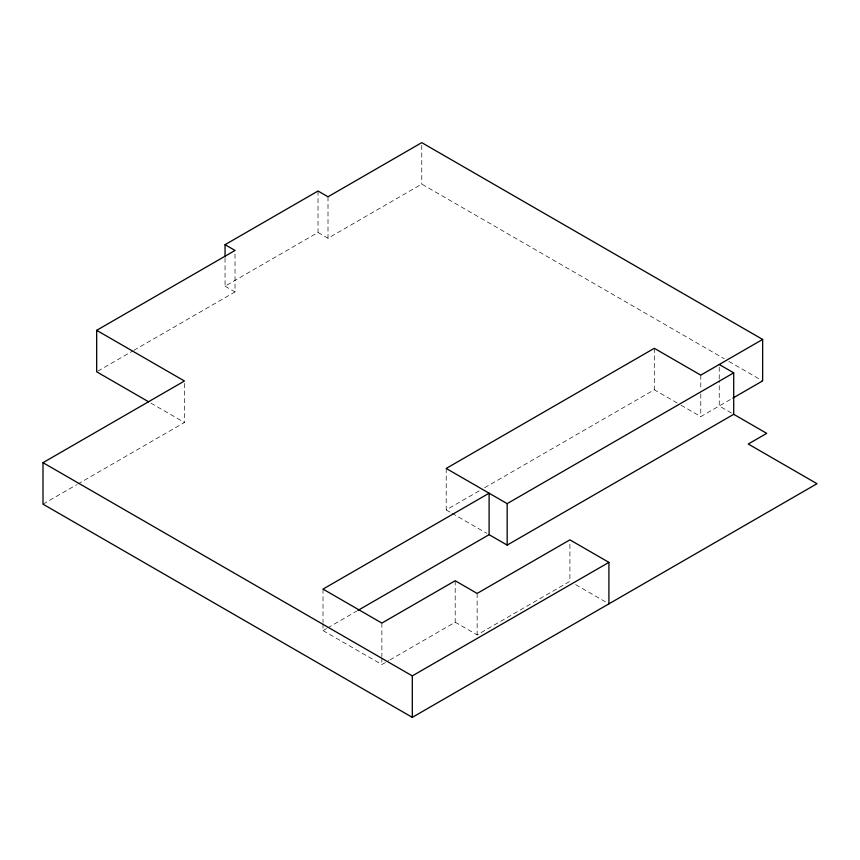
<?xml version="1.0" encoding="UTF-8"?>
<svg xmlns="http://www.w3.org/2000/svg" width="860" height="860" viewBox="0 0 860 860"><rect width="100%" height="100%" fill="white"/><g stroke="black" fill="none" stroke-linecap="round" stroke-linejoin="round"><path stroke-width="0.64" stroke-dasharray="4.3 3.22" d="M225.051 258.075L225.051 286.165L318.028 232.479L328.004 238.242L421.765 184.104L724.238 358.738M97.836 371.133L132.709 350.998M133.87 350.321L235.027 291.916L235.027 250.453M43 504.154L76.626 484.739M77.787 484.072L184.448 422.486L184.448 382.356M446.211 468.442L446.211 509.915L479.923 490.447M484.578 487.76L654.299 389.773L679.862 404.533M323.016 623.876L323.016 630.573L326.499 628.553M327.66 627.886L356.696 611.127M681.034 405.2L700.782 416.606L731.709 398.76M323.016 630.573L381.872 664.543L388.741 660.577M389.892 659.921L455.187 622.221L477.139 634.884L569.911 581.328L569.911 542.531M728.893 361.426L762.637 380.905M731.484 413.026L719.239 405.952L719.239 380.539M225.051 286.165L235.027 291.916M446.211 509.915L450.844 512.592M452.005 513.259L486.781 533.34M575.641 584.639L608.912 603.849M150.951 403.146L184.448 422.486M719.239 367.166L719.239 379.206M700.782 375.143L700.782 388.516M700.782 393.869L700.782 416.606M654.299 348.3L654.299 389.773M477.139 593.421L477.139 634.884M455.187 580.747L455.187 622.221M421.765 145.319L421.765 184.104M381.872 623.081L381.872 656.524M381.872 657.857L381.872 664.543M328.004 196.779L328.004 238.242M323.016 589.1L323.016 622.543M318.028 191.017L318.028 232.479"/><path stroke-width="1.29" d="M225.051 256.731L225.051 244.691L318.028 191.017L328.004 196.779L421.765 142.642L762.637 339.431L762.637 380.905L732.86 398.094M148.651 401.813L96.664 371.8L96.664 330.337L235.027 250.453L225.051 244.691M357.857 610.449L489.103 534.673L507.163 545.1L733.709 414.305L766.722 433.365L748.264 444.029L817 483.707L412.295 717.358L43 504.154L43 462.68L184.448 381.012L96.664 330.337M762.637 339.431L700.782 375.143L654.299 348.3L446.211 468.442L507.163 503.637L733.709 372.842L733.709 414.305M43 462.68L412.295 675.895L608.912 562.375L608.912 603.849M719.239 364.489L733.709 372.842M608.912 562.375L569.911 539.854L477.139 593.421L455.187 580.747L381.872 623.081L323.016 589.1L489.103 493.21L489.103 534.673M507.163 503.637L507.163 545.1M412.295 675.895L412.295 717.358"/></g></svg>
